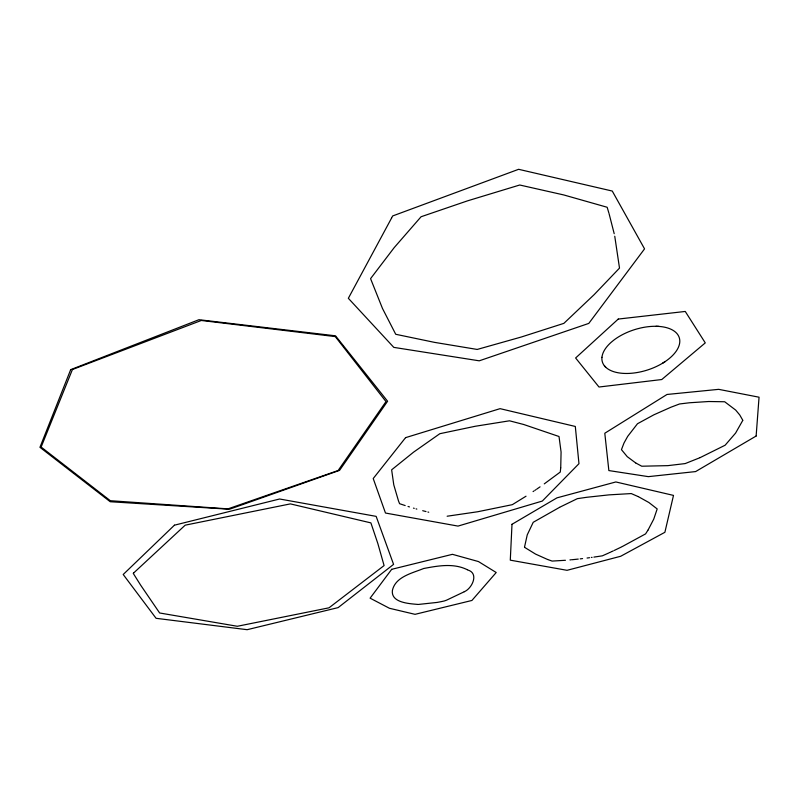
<?xml version="1.0" encoding="UTF-8"?>
<svg xmlns="http://www.w3.org/2000/svg" width="799" height="799" viewBox="0 0 799 799"><rect width="100%" height="100%" fill="white"/><g stroke="black" fill="none" stroke-linecap="round" stroke-linejoin="round"><path stroke-width="1.2" d="M560.728 467.834L561.078 452.024L559.02 436.504L523.685 424.489L509.492 420.803L475.265 426.267L439.83 433.707L413.632 452.114L391.64 469.822L393.777 484.833L398.491 500.913L399.6 503.7L405.173 505.557M524.504 547.165L527.24 534.871L533.223 522.296L559.63 507.305M560.718 467.944L560.269 472.049L544.269 483.874M392.359 590.801C391.2 602.875 409.537 603.664 418.037 604.444M392.409 590.411C395.395 576.638 412.374 573.153 423.66 568.508C438.042 565.792 453.822 562.886 467.485 569.817M72.419 369.528L201.308 320.479L335.29 336.599L385.997 401.597L338.127 470.521L227.975 508.863L110.342 500.713L41.129 447.05L72.379 369.627M742.72 420.484L735.579 433.108L725.132 445.213L700.094 457.637M648.109 529.937L653.742 519.13L657.187 508.943L648.888 502.521L638.421 496.698M647.989 530.146L645.562 533.902L622.002 546.706M540.054 486.841L536.698 489.158M535.859 489.717L534.94 490.346M665.197 361.548L662.541 363.245M534.012 490.966L533.083 491.585M526.032 496.199L512.608 504.499M464.259 591.729C472.009 588.563 479.26 573.472 467.964 570.047M464.109 591.829L446.581 600.159A54.482 23.7 -11.3 0 1 444.214 600.988A63.96 28.015 -11.5 0 1 436.993 602.436L418.486 604.434M512.329 504.668L477.692 511.75L447.14 516.224M560.019 507.095L577.347 498.656L586.756 497.288L608.988 494.871L631.27 493.572L638.151 496.579M621.322 547.045L614.261 550.441M613.282 550.901L611.784 551.6M611.105 551.909L609.747 552.538M609.068 552.848L602.346 555.834L595.365 556.893M699.844 457.747L685.192 463.58L667.894 465.637L641.757 466.216L635.894 463.06M593.907 557.103L594.636 557.003M591.37 557.452L592.089 557.352M589.572 557.702L587.065 558.032M582.561 558.591L580.204 558.871M578.236 559.09L571.894 559.739M571.025 559.819L569.947 559.909M565.442 560.289L552.109 561.078L547.695 559.52M655.979 326.292L658.965 326.411M428.723 512.229L427.944 512.039M425.997 511.55L422.701 510.701M416.828 509.093L416.089 508.883M414.232 508.344L413.492 508.124M409.468 506.916L408.039 506.466M547.565 559.47L535.58 554.106L524.593 547.335M635.704 462.951L627.255 456.678L621.452 449.647L623.999 443.026L627.694 436.364L637.482 423.74L653.912 414.791L671.11 407.15L679.53 403.974L689.587 402.756L708.663 401.517L724.683 401.757L735.699 410.097L739.714 414.921L742.8 420.274M605.672 367.18L604.384 365.762M608.838 212.874L607.16 207.261L563.724 194.936L519.73 185.008L467.495 200.859L421.073 216.749L394.127 247.71L370.566 278.641L382.491 308.484L395.725 334.282L434.436 342.352L477.193 349.443L521.308 337.008L563.864 323.365L594.186 294.601L619.505 268.104L614.751 236.224M609.088 213.723L614.201 233.717M511.999 524.294L510.291 560.159L567.05 570.316L620.673 556.274L664.888 532.294L673.497 495.4L615.849 481.957L556.963 497.857L511.999 524.294M756.134 436.034L695.619 471.58L648.349 476.643L608.858 470.571L604.793 433.238L667.015 394.466L718.671 389.343L759.05 397.203L756.134 436.034M601.937 357.323L601.927 357.463A40.32 21.193 -17.6 0 0 639.649 372.064A40.32 21.193 -17.6 0 0 679.799 341.393A40.32 21.193 -17.6 0 0 640.448 328.039L636.883 328.948A40.32 21.193 -17.6 0 0 613.682 340.224L611.095 342.362A40.32 21.193 -17.6 0 0 602.256 355.465L601.937 357.323M70.682 369.647L39.95 447.31L110.222 501.732L229.513 509.233L339.545 470.371L387.595 401.228L335.52 335.82L198.961 319.7L70.682 369.647M391.55 218.097L348.344 298.297L393.787 347.375L479.24 360.818L588.793 323.405L644.553 248.869L612.264 191.051L518.611 169.308L392.679 215.95L391.55 218.097M391.7 569.317L370.107 598.171L389.453 608.279L415.051 614.331L471.919 600.458L496.209 572.513L478.461 561.557L452.424 554.326L391.7 569.317M405.572 437.652L373.213 478.541L385.478 513.038L458.007 526.092L542.311 501.053L578.965 463.68L575.31 426.456L500.084 408.659L405.572 437.652M174.432 525.183L123.206 574.491L156.085 618.306L247.161 629.692L338.137 607.61L393.577 564.374L376.149 516.364L279.61 498.995L174.432 525.183M133.623 573.003L133.253 573.372L140.664 585.178L159.64 612.983L237.343 626.276L329.018 607.809L384.089 565.572L377.847 543.55L370.896 522.886L290.377 503.889L185.198 525.163L133.623 573.003M618.256 319.061L575.62 357.982L598.99 387.016L661.762 379.535L705.267 342.891L685.262 311.45L618.256 319.061"/></g></svg>
